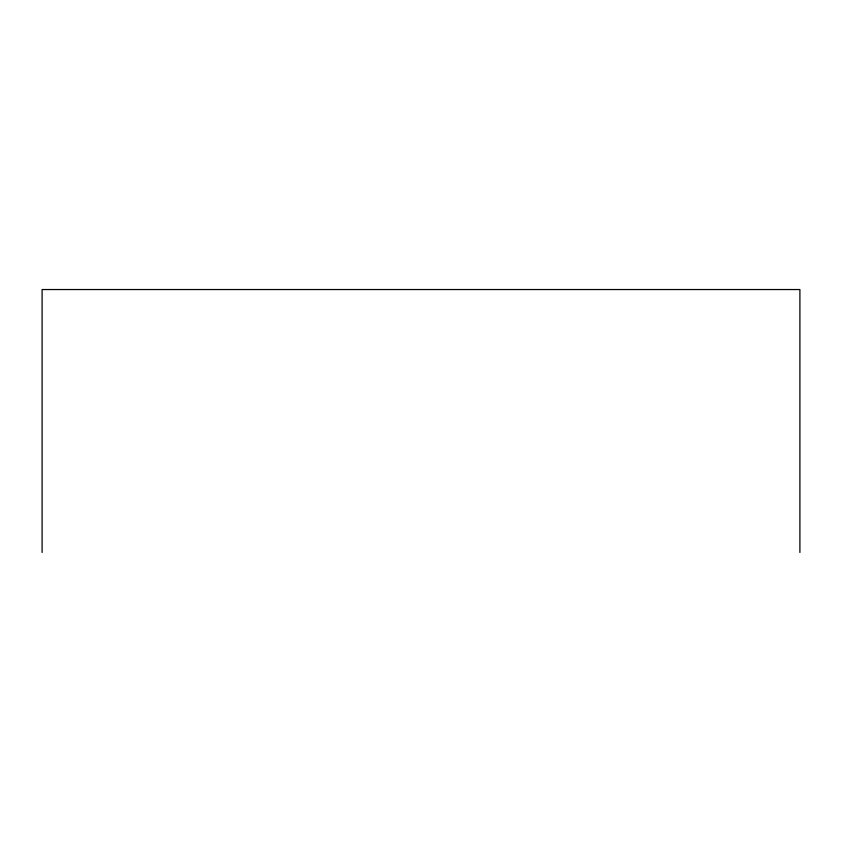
<?xml version="1.0" encoding="UTF-8"?>
<svg xmlns="http://www.w3.org/2000/svg" width="842" height="842" viewBox="0 0 842 842"><rect width="100%" height="100%" fill="white"/><g stroke="black" fill="none" stroke-linecap="round" stroke-linejoin="round"><path stroke-width="1.26" d="M799.9 552.457L799.9 289.543L42.1 289.543L42.1 552.457"/></g></svg>
